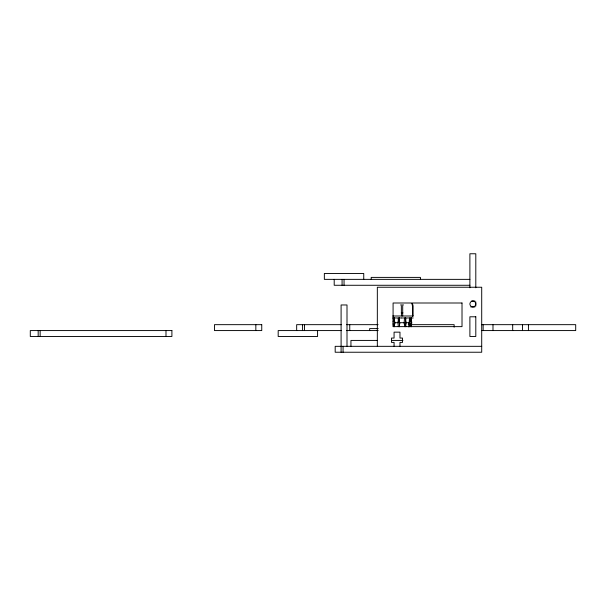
<?xml version="1.0" encoding="UTF-8"?>
<svg xmlns="http://www.w3.org/2000/svg" width="606" height="606" viewBox="0 0 606 606"><rect width="100%" height="100%" fill="white"/><g stroke="black" fill="none" stroke-linecap="round" stroke-linejoin="round"><path stroke-width="0.91" d="M393.347 326.679L393.347 323.877L392.93 323.877M394.506 326.679L394.536 323.877L394.536 326.679M394.536 317.968L394.506 321.907L394.506 317.968M398.339 321.907L398.347 317.968L398.377 321.907L397.907 321.907L398.339 326.695M399.536 317.968L399.536 321.907L399.505 317.968M404.505 326.679L404.505 323.877L404.096 323.877L404.497 317.968M405.664 326.679L405.694 323.877L405.694 326.679M405.694 317.968L405.664 321.907L405.664 317.968M409.497 321.907L409.505 317.968L409.065 323.892L409.535 323.892L409.535 326.695L409.497 323.892M410.694 321.907L410.663 317.968L411.073 323.877L410.656 323.877L410.663 326.687L410.694 323.877M411.307 317.968L411.307 321.907L411.277 317.968M399.505 326.687L399.498 323.877L399.907 323.877L399.498 321.907M409.709 323.892L410.141 323.892M411.269 326.687L411.648 321.907L411.679 323.877M469.892 279.366L324.354 279.366L324.354 273.457L363.744 273.457L363.744 279.366M469.892 285.274L334.201 285.274L334.201 279.366M471.582 301.03L474.952 301.03M400.521 304.969L403.581 304.969M470.733 306.939L474.952 306.939M401.27 312.847L402.929 312.847M392.711 315.999L401.414 315.999L401.339 305.954M401.717 315.999L412.572 315.999M412.701 315.999L413.178 315.999M392.711 317.968L401.414 317.968M401.717 317.968L413.178 317.968M392.93 321.907L393.347 321.907L393.339 317.968M394.506 321.907L394.93 321.907L394.9 323.877L394.506 323.877M405.664 321.907L406.088 321.907L406.088 323.877L405.664 323.877M411.269 321.907L411.679 321.907M395.127 322.695L404.361 322.695M405.785 322.695L409.353 322.695M341.39 324.664L296.667 324.664L296.667 330.573M346.67 324.664L378.106 324.664M408.285 324.664L454.129 324.664L454.129 327.195M481.452 324.664L575.7 324.664L575.7 330.573L481.452 330.573M378.197 328.603L369.652 328.603L369.652 330.573M341.39 330.573L278.184 330.573L278.184 336.481L317.574 336.481L317.574 330.573M346.67 330.573L378.197 330.573M377.409 340.42L350.942 340.42L350.942 346.329M391.552 340.42L402.929 340.42M481.709 346.329L335.186 346.329L335.186 352.237L481.709 352.237L481.709 287.244L377.333 287.244L377.333 346.329M411.269 323.877L411.307 326.687M399.498 323.877L399.536 326.687M412.451 303.492L413.103 305.954L413.103 315.999M411.838 303.492L412.497 305.954L412.497 315.999M528.432 324.664L528.432 330.573M522.523 324.664L522.523 330.573M512.684 324.664L512.684 330.573M492.989 324.664L492.989 330.573M483.141 324.664L483.141 330.573M475.801 287.797L475.801 253.762L469.892 253.762L469.892 287.797M475.801 301.871L475.801 306.098M420.435 279.366L420.435 277.396L371.198 277.396L371.198 279.366M408.838 322.695L408.838 326.914M402.702 305.954L402.702 315.999M399.975 346.329L399.975 342.39L402.535 342.39L402.535 338.057L399.975 338.057L399.975 332.149L394.067 332.149L394.067 338.057L391.506 338.057L391.506 342.39L394.067 342.39L394.067 346.329M349.753 324.664L349.753 330.573M347.003 346.329L347.003 304.969L341.095 304.969L341.095 352.237M344.049 279.366L344.049 285.274M343.064 346.329L343.064 352.237M342.079 279.366L342.079 285.274M304.545 324.664L304.545 330.573M302.576 324.664L302.576 330.573M255.838 324.664L255.838 330.573M165.991 330.573L165.991 336.481M40.148 330.573L40.148 336.481M38.178 330.573L38.178 336.481M462.014 303L393.082 303L393.082 326.634L462.014 326.634L462.014 303M475.801 316.786L469.892 316.786L469.892 336.481L475.801 336.481L475.801 316.786M261.747 324.664L214.479 324.664L214.479 330.573L261.747 330.573L261.747 324.664M171.899 330.573L30.3 330.573L30.3 336.481L171.899 336.481L171.899 330.573M471.37 306.545A2.954 2.954 0 0 0 475.801 303.985A2.954 2.954 0 0 0 471.37 301.424A2.954 2.954 0 0 0 471.37 306.545"/></g></svg>
